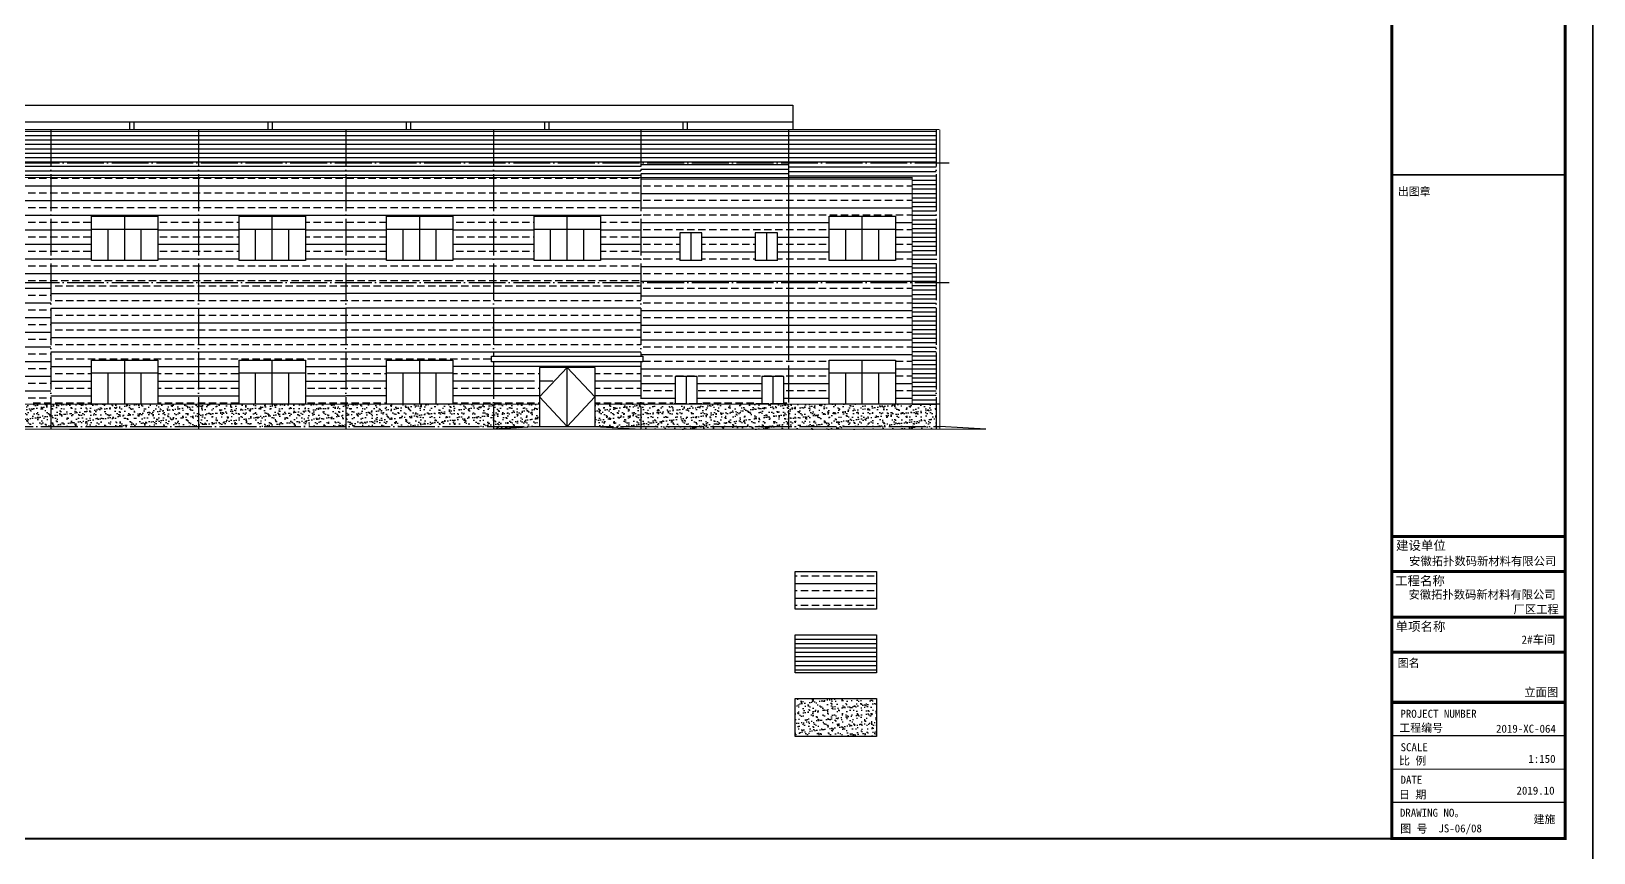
# Model space of a CAD drawing. Extents: x -518586 to 1253874, y -62343 to 661177.
# Drawn here: x 1169141 to 1253874, y 116640 to 161190 of the extents above; entities that cross this region are included whole.
import ezdxf

# ---------------------------------------------------------------- set-up
doc = ezdxf.new("R2010")
doc.units = 0
doc.header["$LTSCALE"] = 1000
doc.header["$MEASUREMENT"] = 0
doc.linetypes.add('DOTE', pattern=[2.42, 2, -0.2, 0.02, -0.2])
for name, color, linetype in [('DOTE', 9, 'DOTE'), ('PUB_TEXT', 7, 'Continuous'), ('WALL', 6, 'Continuous'), ('WINDOW', 4, 'Continuous'), ('图框', 7, 'Continuous'), ('尺寸线', 3, 'Continuous'), ('路', 150, 'Continuous')]:
    doc.layers.add(name, color=color, linetype=linetype)
doc.styles.add('宋体', font='SimSun.ttf', dxfattribs={"width": 0.8})
doc.styles.add('黑体', font='simhei.ttf')
pattern_1 = [(180, (-311176.11, 82430.06), (-4e-14, -238.125), [])]
pattern_2 = [(180, (244.4, -7016.8), (-2e-13, -793.75), []), (180, (-152.45, -6619.9), (-2e-13, -793.75), [396.875, -198.4375])]
pattern_3 = [(37.5, (244.43, -7016.8), (-12.59867, 385.36475), [0, -304, 0, -340, 0, -325]), (7.5, (244.4, -7016.8), (353.95534, 564.42921), [0, -164, 0, -274, 0, -105]), (327.5, (-1.57, -7016.8), (622.82837, 1.13181), [0, -100, 0, -360, 0, -470]), (317.5, (-1.6, -7016.8), (601.22532, 175.53511), [0, -50, 0, -236, 0, -270])]
pattern_4 = [(180, (-341733.9, 189322), (-2e-13, -793.75), []), (180, (-342130.8, 189718.9), (-2e-13, -793.75), [396.875, -198.4375])]
pattern_5 = [(37.5, (-341733.93, 189322), (-12.59867, 385.364754), [0, -304, 0, -340, 0, -325]), (7.5, (-341733.93, 189322), (353.95534, 564.42921), [0, -164, 0, -274, 0, -105]), (327.5, (-341979.93, 189322), (622.82837, 1.13181), [0, -100, 0, -360, 0, -470]), (317.5, (-341979.93, 189322), (601.22532, 175.53511), [0, -50, 0, -236, 0, -270])]
pattern_6 = [(180, (0, 0), (-2e-13, -793.75), []), (180, (-396.9, 396.9), (-2e-13, -793.75), [396.875, -198.4375])]
pattern_7 = [(180, (0, 0), (-4e-14, -238.125), [])]

msp = doc.modelspace()

# ---------------------------------------------------------------- hatches: boundary and pattern name
h = msp.add_hatch()
h.set_pattern_fill('ANSI31', color=251, scale=150, angle=135, style=0)
h.set_pattern_definition(pattern_1)
h.paths.add_polyline_path([(1170207, 154062), (1170207, 155862), (1162207, 155862), (1162207, 154062)])
h = msp.add_hatch()
h.set_pattern_fill('ANSI31', color=251, scale=150, angle=135, style=0)
h.set_pattern_definition(pattern_1)
h.paths.add_polyline_path([(1178207, 154062), (1178207, 155862), (1172707, 155862), (1172707, 155862), (1172706, 155862), (1170207, 155862), (1170207, 154062)])
h = msp.add_hatch()
h.set_pattern_fill('ANSI31', color=251, scale=150, angle=135, style=0)
h.set_pattern_definition(pattern_1)
h.paths.add_polyline_path([(1186207, 154062), (1186207, 155862), (1180207, 155862), (1180207, 155862), (1180206, 155862), (1178207, 155862), (1178207, 154062)])
h = msp.add_hatch()
h.set_pattern_fill('ANSI31', color=251, scale=150, angle=135, style=0)
h.set_pattern_definition(pattern_1)
h.paths.add_polyline_path([(1194207, 154062), (1194207, 155862), (1187707, 155862), (1187707, 155862), (1187706, 155862), (1186207, 155862), (1186207, 154062)])
h = msp.add_hatch()
h.set_pattern_fill('ANSI31', color=251, scale=150, angle=135, style=0)
h.set_pattern_definition(pattern_1)
h.paths.add_polyline_path([(1202207, 154062), (1202207, 155862), (1195207, 155862), (1195207, 155862), (1195206, 155862), (1194207, 155862), (1194207, 154062)])
h = msp.add_hatch()
h.set_pattern_fill('ANSI31', color=251, scale=150, angle=135, style=0)
h.set_pattern_definition(pattern_1)
h.paths.add_polyline_path([(1218207, 154062), (1218207, 155862), (1210207, 155862), (1210207, 155862), (1210206, 155862), (1202707, 155862), (1202707, 155862), (1202706, 155862), (1202207, 155862), (1202207, 154062)])
h = msp.add_hatch()
h.set_pattern_fill('ANSI31', color=251, scale=150, angle=135, style=0)
h.set_pattern_definition(pattern_1)
h.paths.add_polyline_path([(1162207, 153262), (1170207, 153262), (1170207, 154062), (1162207, 154062)])
h = msp.add_hatch()
h.set_pattern_fill('ANSI31', color=251, scale=150, angle=135, style=0)
h.set_pattern_definition(pattern_1)
h.paths.add_polyline_path([(1170207, 153262), (1178207, 153262), (1178207, 154062), (1170207, 154062)])
h = msp.add_hatch()
h.set_pattern_fill('ANSI31', color=251, scale=150, angle=135, style=0)
h.set_pattern_definition(pattern_1)
h.paths.add_polyline_path([(1178207, 153262), (1186207, 153262), (1186207, 154062), (1178207, 154062)])
h = msp.add_hatch()
h.set_pattern_fill('ANSI31', color=251, scale=150, angle=135, style=0)
h.set_pattern_definition(pattern_1)
h.paths.add_polyline_path([(1186207, 153262), (1194207, 153262), (1194207, 154062), (1186207, 154062)])
h = msp.add_hatch()
h.set_pattern_fill('ANSI31', color=251, scale=150, angle=135, style=0)
h.set_pattern_definition(pattern_1)
h.paths.add_polyline_path([(1202207, 154062), (1194207, 154062), (1194207, 153262), (1202207, 153262)])
h = msp.add_hatch()
h.set_pattern_fill('ANSI31', color=251, scale=150, angle=135, style=0)
h.set_pattern_definition([(180, (244.43, -7016.8), (-4e-14, -238.125), [])])
h.paths.add_polyline_path([(1202207, 154062), (1202207, 153262), (1210207, 153262), (1210207, 154062)])
h = msp.add_hatch()
h.set_pattern_fill('ANSI31', color=251, scale=150, angle=135, style=0)
h.set_pattern_definition(pattern_7)
h.paths.add_polyline_path([(1210207, 154062), (1210207, 153262), (1216907, 153262), (1216907, 147562), (1218207, 147562), (1218207, 154062)])
h = msp.add_hatch()
h.set_pattern_fill('ANSI33', color=253, scale=250, angle=135, style=0)
h.set_pattern_definition(pattern_4)
h.paths.add_polyline_path([(1166707, 143362), (1166707, 140962), (1170207, 140962), (1170207, 153262), (1162207, 153262), (1162207, 140962), (1163707, 140962), (1163707, 143362)])
h.paths.add_polyline_path([(1163752, 148762), (1163752, 151162), (1166752, 151162), (1166752, 148762)], flags=16)
h = msp.add_hatch()
h.set_pattern_fill('ANSI33', color=253, scale=250, angle=135, style=0)
h.set_pattern_definition(pattern_4)
h.paths.add_polyline_path([(1178207, 153262), (1170207, 153262), (1170207, 147562), (1178207, 147562)])
h.paths.add_polyline_path([(1176007, 151162), (1176007, 148762), (1172407, 148762), (1172407, 151162)], flags=16)
h = msp.add_hatch()
h.set_pattern_fill('ANSI33', color=253, scale=250, angle=135, style=0)
h.set_pattern_definition(pattern_4)
h.paths.add_polyline_path([(1178207, 147562), (1186207, 147562), (1186207, 153262), (1178207, 153262)])
h.paths.add_polyline_path([(1180407, 148762), (1180407, 151162), (1184007, 151162), (1184007, 148762)], flags=16)
h = msp.add_hatch()
h.set_pattern_fill('ANSI33', color=253, scale=250, angle=135, style=0)
h.set_pattern_definition(pattern_4)
h.paths.add_polyline_path([(1186207, 147562), (1194207, 147562), (1194207, 153262), (1186207, 153262)])
h.paths.add_polyline_path([(1188407, 148762), (1188407, 151162), (1192007, 151162), (1192007, 148762)], flags=16)
h = msp.add_hatch()
h.set_pattern_fill('ANSI33', color=253, scale=250, angle=135, style=0)
h.set_pattern_definition(pattern_4)
h.paths.add_polyline_path([(1194207, 147562), (1202207, 147562), (1202207, 153262), (1194207, 153262)])
h.paths.add_polyline_path([(1196407, 148762), (1196407, 151162), (1200007, 151162), (1200007, 148762)], flags=16)
h = msp.add_hatch()
h.set_pattern_fill('ANSI33', color=253, scale=250, angle=135, style=0)
h.set_pattern_definition(pattern_6)
h.paths.add_polyline_path([(1202207, 153262), (1202207, 147562), (1210207, 147562), (1210207, 153262)])
h.paths.add_polyline_path([(1205507, 150262), (1205507, 148762), (1204307, 148762), (1204307, 150262)], flags=16)
h.paths.add_polyline_path([(1208407, 150262), (1209607, 150262), (1209607, 148762), (1208407, 148762)], flags=16)
h = msp.add_hatch()
h.set_pattern_fill('ANSI33', color=253, scale=250, angle=135, style=0)
h.set_pattern_definition(pattern_6)
h.paths.add_polyline_path([(1210207, 147562), (1216907, 147562), (1216907, 153262), (1210207, 153262)])
h.paths.add_polyline_path([(1212407, 151162), (1216007, 151162), (1216007, 148762), (1212407, 148762)], flags=16)
h = msp.add_hatch()
h.set_pattern_fill('ANSI33', color=253, scale=250, angle=135, style=0)
h.set_pattern_definition(pattern_2)
h.paths.add_polyline_path([(1178207, 147562), (1170207, 147562), (1170207, 140962), (1177207, 140962), (1178207, 140962)])
h.paths.add_polyline_path([(1172407, 143362), (1172407, 140962), (1176007, 140962), (1176007, 143362)], flags=17)
h = msp.add_hatch()
h.set_pattern_fill('ANSI33', color=253, scale=250, angle=135, style=0)
h.set_pattern_definition(pattern_2)
h.paths.add_polyline_path([(1186207, 147562), (1178207, 147562), (1178207, 140962), (1186207, 140962)])
h.paths.add_polyline_path([(1180407, 143362), (1180407, 140962), (1184007, 140962), (1184007, 143362)], flags=17)
h = msp.add_hatch()
h.set_pattern_fill('ANSI33', color=253, scale=250, angle=135, style=0)
h.set_pattern_definition(pattern_6)
h.paths.add_polyline_path([(1202207, 147562), (1202207, 143562), (1202307, 143562), (1202307, 143262), (1202207, 143262), (1202207, 140962), (1204057, 140962), (1204057, 142462), (1205257, 142462), (1205257, 140962), (1208757, 140962), (1208757, 142462), (1209957, 142462), (1209957, 140962), (1212407, 140962), (1212407, 143362), (1216007, 143362), (1216007, 140962), (1216907, 140962), (1216907, 147562)])
h = msp.add_hatch()
h.set_pattern_fill('ANSI31', color=251, scale=150, angle=135, style=0)
h.set_pattern_definition(pattern_7)
h.paths.add_polyline_path([(1218207, 147562), (1216907, 147562), (1216907, 140962), (1218207, 140962)])
h = msp.add_hatch()
h.set_pattern_fill('砂灰土', color=251, scale=100, style=0)
h.set_pattern_definition(pattern_3)
h.paths.add_polyline_path([(1210207, 139762), (1202207, 139762), (1202207, 139612), (1210207, 139612)])
h = msp.add_hatch()
h.set_pattern_fill('砂灰土', color=251, scale=100, style=0)
h.set_pattern_definition(pattern_3)
h.paths.add_polyline_path([(1210207, 139762), (1210207, 139612), (1218207, 139612), (1218207, 139762)])
h = msp.add_hatch()
h.set_pattern_fill('ANSI33', color=253, scale=250, angle=135, style=0)
h.set_pattern_definition([(180, (-4516425.7, -1813444.5), (-2e-13, -793.75), []), (180, (-4516822.56, -1813047.7), (-2e-13, -793.75), [396.875, -198.4375])])
h.paths.add_polyline_path([(1210560, 131901), (1214981, 131901), (1214981, 129848), (1210560, 129848)])
h = msp.add_hatch()
h.set_pattern_fill('ANSI31', color=251, scale=150, angle=135, style=0)
h.set_pattern_definition([(180, (-4516425.68, -1813444.54), (-4e-14, -238.125), [])])
h.paths.add_polyline_path([(1210560, 128452), (1214981, 128452), (1214981, 126398), (1210560, 126398)])
h = msp.add_hatch()
h.set_pattern_fill('砂灰土', color=251, scale=100, style=0)
h.set_pattern_definition([(37.5, (-4610488, -1805235.18), (-12.598672, 385.364754), [0, -304, 0, -340, 0, -325]), (7.5, (-4610488, -1805235.2), (353.95534, 564.429213), [0, -164, 0, -274, 0, -105]), (327.5, (-4610734, -1805235.18), (622.828372, 1.13181), [0, -100, 0, -360, 0, -470]), (317.5, (-4610734, -1805235.2), (601.22532, 175.535113), [0, -50, 0, -236, 0, -270])])
h.paths.add_polyline_path([(1210560, 125002), (1214981, 125002), (1214981, 122949), (1210560, 122949)])
at = {"layer": '尺寸线'}
h = msp.add_hatch(dxfattribs=at)
h.set_pattern_fill('粉刷', color=0, scale=100, style=0)
h.set_pattern_definition(pattern_5)
h.paths.add_polyline_path([(1162207, 140962), (1162207, 139762), (1170207, 139762), (1170207, 140962)])
h = msp.add_hatch(dxfattribs=at)
h.set_pattern_fill('粉刷', color=0, scale=100, style=0)
h.set_pattern_definition(pattern_5)
h.paths.add_polyline_path([(1170207, 140962), (1170207, 139762), (1178207, 139762), (1178207, 140962), (1177207, 140962)])
h = msp.add_hatch(dxfattribs=at)
h.set_pattern_fill('粉刷', color=0, scale=100, style=0)
h.set_pattern_definition(pattern_5)
h.paths.add_polyline_path([(1178207, 140962), (1178207, 139762), (1186207, 139762), (1186207, 140962)])
h = msp.add_hatch(dxfattribs=at)
h.set_pattern_fill('粉刷', color=0, scale=100, style=0)
h.set_pattern_definition(pattern_5)
h.paths.add_polyline_path([(1194207, 140962), (1186207, 140962), (1186207, 139762), (1194207, 139762)])
h = msp.add_hatch(dxfattribs=at)
h.set_pattern_fill('粉刷', color=0, scale=100, style=0)
h.set_pattern_definition(pattern_5)
h.paths.add_polyline_path([(1196707, 139762), (1196707, 140962), (1194207, 140962), (1194207, 139762)])
h = msp.add_hatch(dxfattribs=at)
h.set_pattern_fill('粉刷', color=0, scale=100, style=0)
h.set_pattern_definition(pattern_5)
h.paths.add_polyline_path([(1202207, 139762), (1202207, 140962), (1199707, 140962), (1199707, 139762)])
h = msp.add_hatch(dxfattribs=at)
h.set_pattern_fill('粉刷', color=0, scale=100, style=0)
h.set_pattern_definition(pattern_5)
h.paths.add_polyline_path([(1210207, 139762), (1210207, 140962), (1209957, 140962), (1208382, 140962), (1202207, 140962), (1202207, 139762)])
h = msp.add_hatch(dxfattribs=at)
h.set_pattern_fill('粉刷', color=0, scale=100, style=0)
h.set_pattern_definition([(37.5, (0, 0), (-12.59867, 385.36475), [0, -304, 0, -340, 0, -325]), (7.5, (0, 0), (353.95534, 564.42921), [0, -164, 0, -274, 0, -105]), (327.5, (-246, 0), (622.82837, 1.13181), [0, -100, 0, -360, 0, -470]), (317.5, (-246, 0), (601.22532, 175.53511), [0, -50, 0, -236, 0, -270])])
h.paths.add_polyline_path([(1210207, 140962), (1210207, 139762), (1218207, 139762), (1218207, 140962), (1212607, 140962), (1212557, 140962)])
h = msp.add_hatch(dxfattribs=at)
h.set_pattern_fill('ANSI31', color=0, scale=100, style=0)
h.set_pattern_definition([(45, (0, 0), (-112.253202, 112.253202), [])])
h.paths.add_polyline_path([(1196707, 139762), (1194207, 139762), (1194207, 139612)])

# ---------------------------------------------------------------- linework, layer by layer
for p, q in [((1121967, 157181), (1210447, 157181)), ((1210447, 157181), (1210447, 155862)), ((1121967, 156281), (1210447, 156281)), ((1174467, 156281), (1174467, 155862)), ((1174467, 156281), (1174467, 155862)), ((1174467, 156281), (1174467, 155862)), ((1174467, 156281), (1174467, 155862)), ((1174467, 156281), (1174467, 155862)), ((1174467, 156281), (1174467, 155862)), ((1174707, 156281), (1174707, 155862)), ((1174707, 156281), (1174707, 155862)), ((1174707, 156281), (1174707, 155862)), ((1174707, 156281), (1174707, 155862)), ((1174707, 156281), (1174707, 155862)), ((1174707, 156281), (1174707, 155862)), ((1181967, 156281), (1181967, 155862)), ((1181967, 156281), (1181967, 155862)), ((1181967, 156281), (1181967, 155862)), ((1181967, 156281), (1181967, 155862)), ((1181967, 156281), (1181967, 155862)), ((1181967, 156281), (1181967, 155862)), ((1182207, 156281), (1182207, 155862)), ((1182207, 156281), (1182207, 155862)), ((1182207, 156281), (1182207, 155862)), ((1182207, 156281), (1182207, 155862)), ((1182207, 156281), (1182207, 155862)), ((1182207, 156281), (1182207, 155862)), ((1189467, 156281), (1189467, 155862)), ((1189467, 156281), (1189467, 155862)), ((1189467, 156281), (1189467, 155862)), ((1189467, 156281), (1189467, 155862)), ((1189467, 156281), (1189467, 155862)), ((1189467, 156281), (1189467, 155862)), ((1189707, 156281), (1189707, 155862)), ((1189707, 156281), (1189707, 155862)), ((1189707, 156281), (1189707, 155862)), ((1189707, 156281), (1189707, 155862)), ((1189707, 156281), (1189707, 155862)), ((1189707, 156281), (1189707, 155862)), ((1196967, 156281), (1196967, 155862)), ((1196967, 156281), (1196967, 155862)), ((1196967, 156281), (1196967, 155862)), ((1196967, 156281), (1196967, 155862)), ((1196967, 156281), (1196967, 155862)), ((1196967, 156281), (1196967, 155862)), ((1197207, 156281), (1197207, 155862)), ((1197207, 156281), (1197207, 155862)), ((1197207, 156281), (1197207, 155862)), ((1197207, 156281), (1197207, 155862)), ((1197207, 156281), (1197207, 155862)), ((1197207, 156281), (1197207, 155862)), ((1204467, 156281), (1204467, 155862)), ((1204467, 156281), (1204467, 155862)), ((1204467, 156281), (1204467, 155862)), ((1204467, 156281), (1204467, 155862)), ((1204707, 156281), (1204707, 155862)), ((1204707, 156281), (1204707, 155862)), ((1204707, 156281), (1204707, 155862)), ((1204707, 156281), (1204707, 155862)), ((1242920, 133798), (1252158, 133798)), ((1242920, 131900), (1252161, 131900)), ((1242920, 129418), (1252194, 129418)), ((1242920, 127521), (1252194, 127521))]:
    msp.add_line(p, q)
at = {"color": 253}
for p, q in [((1210207, 155862), (1210207, 143362)), ((1186305, 147368), (1186207, 147368)), ((1194207, 146971), (1186207, 146971)), ((1186901, 147368), (1186504, 147368)), ((1187496, 147368), (1187099, 147368)), ((1188091, 147368), (1187694, 147368)), ((1188687, 147368), (1188290, 147368)), ((1189282, 147368), (1188885, 147368)), ((1189877, 147368), (1189480, 147368)), ((1190473, 147368), (1190076, 147368)), ((1191068, 147368), (1190671, 147368)), ((1191663, 147368), (1191266, 147368)), ((1192258, 147368), (1191862, 147368)), ((1192854, 147368), (1192457, 147368)), ((1193449, 147368), (1193052, 147368)), ((1194044, 147368), (1193648, 147368)), ((1202207, 146971), (1194207, 146971)), ((1194640, 147368), (1194243, 147368)), ((1195235, 147368), (1194838, 147368)), ((1195830, 147368), (1195433, 147368)), ((1196426, 147368), (1196029, 147368)), ((1197021, 147368), (1196624, 147368)), ((1197616, 147368), (1197219, 147368)), ((1198212, 147368), (1197815, 147368)), ((1198807, 147368), (1198410, 147368)), ((1199402, 147368), (1199005, 147368)), ((1199998, 147368), (1199601, 147368)), ((1200593, 147368), (1200196, 147368)), ((1201188, 147368), (1200791, 147368)), ((1201783, 147368), (1201387, 147368)), ((1202207, 147368), (1201982, 147368)), ((1186305, 146574), (1186207, 146574)), ((1194207, 146177), (1186207, 146177)), ((1186305, 145780), (1186207, 145780)), ((1186901, 146574), (1186504, 146574)), ((1186901, 145780), (1186504, 145780)), ((1187496, 146574), (1187099, 146574)), ((1187496, 145780), (1187099, 145780)), ((1188091, 146574), (1187694, 146574)), ((1188091, 145780), (1187694, 145780)), ((1188687, 146574), (1188290, 146574)), ((1188687, 145780), (1188290, 145780)), ((1189282, 146574), (1188885, 146574)), ((1189282, 145780), (1188885, 145780)), ((1189877, 146574), (1189480, 146574)), ((1189877, 145780), (1189480, 145780)), ((1190473, 146574), (1190076, 146574)), ((1190473, 145780), (1190076, 145780)), ((1191068, 146574), (1190671, 146574)), ((1191068, 145780), (1190671, 145780)), ((1191663, 146574), (1191266, 146574)), ((1191663, 145780), (1191266, 145780)), ((1192258, 146574), (1191862, 146574)), ((1192258, 145780), (1191862, 145780)), ((1192854, 146574), (1192457, 146574)), ((1192854, 145780), (1192457, 145780)), ((1193449, 146574), (1193052, 146574)), ((1193449, 145780), (1193052, 145780)), ((1194044, 146574), (1193648, 146574)), ((1194044, 145780), (1193648, 145780)), ((1202207, 146177), (1194207, 146177)), ((1194640, 146574), (1194243, 146574)), ((1194640, 145780), (1194243, 145780)), ((1195235, 146574), (1194838, 146574)), ((1195235, 145780), (1194838, 145780)), ((1195830, 146574), (1195433, 146574)), ((1195830, 145780), (1195433, 145780)), ((1196426, 146574), (1196029, 146574)), ((1196426, 145780), (1196029, 145780)), ((1197021, 146574), (1196624, 146574)), ((1197021, 145780), (1196624, 145780)), ((1197616, 146574), (1197219, 146574)), ((1197616, 145780), (1197219, 145780)), ((1198212, 146574), (1197815, 146574)), ((1198212, 145780), (1197815, 145780)), ((1198807, 146574), (1198410, 146574)), ((1198807, 145780), (1198410, 145780)), ((1199402, 146574), (1199005, 146574)), ((1199402, 145780), (1199005, 145780)), ((1199998, 146574), (1199601, 146574)), ((1199998, 145780), (1199601, 145780)), ((1200593, 146574), (1200196, 146574)), ((1200593, 145780), (1200196, 145780)), ((1201188, 146574), (1200791, 146574)), ((1201188, 145780), (1200791, 145780)), ((1201783, 146574), (1201387, 146574)), ((1201783, 145780), (1201387, 145780)), ((1202207, 146574), (1201982, 146574)), ((1202207, 145780), (1201982, 145780)), ((1194207, 145383), (1186207, 145383)), ((1186305, 144986), (1186207, 144986)), ((1186901, 144986), (1186504, 144986)), ((1187496, 144986), (1187099, 144986)), ((1188091, 144986), (1187694, 144986)), ((1188687, 144986), (1188290, 144986)), ((1189282, 144986), (1188885, 144986)), ((1189877, 144986), (1189480, 144986)), ((1190473, 144986), (1190076, 144986)), ((1191068, 144986), (1190671, 144986)), ((1191663, 144986), (1191266, 144986)), ((1192258, 144986), (1191862, 144986)), ((1192854, 144986), (1192457, 144986)), ((1193449, 144986), (1193052, 144986)), ((1194044, 144986), (1193648, 144986)), ((1202207, 145383), (1194207, 145383)), ((1194640, 144986), (1194243, 144986)), ((1195235, 144986), (1194838, 144986)), ((1195830, 144986), (1195433, 144986)), ((1196426, 144986), (1196029, 144986)), ((1197021, 144986), (1196624, 144986)), ((1197616, 144986), (1197219, 144986)), ((1198212, 144986), (1197815, 144986)), ((1198807, 144986), (1198410, 144986)), ((1199402, 144986), (1199005, 144986)), ((1199998, 144986), (1199601, 144986)), ((1200593, 144986), (1200196, 144986)), ((1201188, 144986), (1200791, 144986)), ((1201783, 144986), (1201387, 144986)), ((1202207, 144986), (1201982, 144986)), ((1194207, 144589), (1186207, 144589)), ((1186305, 144193), (1186207, 144193)), ((1186901, 144193), (1186504, 144193)), ((1187496, 144193), (1187099, 144193)), ((1188091, 144193), (1187694, 144193)), ((1188687, 144193), (1188290, 144193)), ((1189282, 144193), (1188885, 144193)), ((1189877, 144193), (1189480, 144193)), ((1190473, 144193), (1190076, 144193)), ((1191068, 144193), (1190671, 144193)), ((1191663, 144193), (1191266, 144193)), ((1192258, 144193), (1191862, 144193)), ((1192854, 144193), (1192457, 144193)), ((1193449, 144193), (1193052, 144193)), ((1194044, 144193), (1193648, 144193)), ((1202207, 144589), (1194207, 144589)), ((1194640, 144193), (1194243, 144193)), ((1195235, 144193), (1194838, 144193)), ((1195830, 144193), (1195433, 144193)), ((1196426, 144193), (1196029, 144193)), ((1197021, 144193), (1196624, 144193)), ((1197616, 144193), (1197219, 144193)), ((1198212, 144193), (1197815, 144193)), ((1198807, 144193), (1198410, 144193)), ((1199402, 144193), (1199005, 144193)), ((1199998, 144193), (1199601, 144193)), ((1200593, 144193), (1200196, 144193)), ((1201188, 144193), (1200791, 144193)), ((1201783, 144193), (1201387, 144193)), ((1202207, 144193), (1201982, 144193)), ((1194207, 143796), (1186207, 143796)), ((1186305, 143399), (1186207, 143399)), ((1186901, 143399), (1186504, 143399)), ((1187496, 143399), (1187099, 143399)), ((1188091, 143399), (1187694, 143399)), ((1188687, 143399), (1188290, 143399)), ((1189282, 143399), (1188885, 143399)), ((1189877, 143399), (1189480, 143399)), ((1190473, 143399), (1190076, 143399)), ((1191068, 143399), (1190671, 143399)), ((1191663, 143399), (1191266, 143399)), ((1192258, 143399), (1191862, 143399)), ((1192854, 143399), (1192457, 143399)), ((1193449, 143399), (1193052, 143399)), ((1194044, 143399), (1193648, 143399)), ((1202207, 143796), (1194207, 143796)), ((1188407, 143002), (1186207, 143002)), ((1186305, 142605), (1186207, 142605)), ((1186901, 142605), (1186504, 142605)), ((1187496, 142605), (1187099, 142605)), ((1188091, 142605), (1187694, 142605)), ((1188407, 142605), (1188290, 142605)), ((1194207, 143002), (1192007, 143002)), ((1192258, 142605), (1192007, 142605)), ((1192854, 142605), (1192457, 142605)), ((1193449, 142605), (1193052, 142605)), ((1194044, 142605), (1193648, 142605)), ((1202207, 143002), (1194207, 143002)), ((1194640, 142605), (1194243, 142605)), ((1195235, 142605), (1194838, 142605)), ((1195830, 142605), (1195433, 142605)), ((1196426, 142605), (1196029, 142605)), ((1196707, 142605), (1196624, 142605)), ((1199998, 142605), (1199707, 142605)), ((1200593, 142605), (1200196, 142605)), ((1201188, 142605), (1200791, 142605)), ((1201783, 142605), (1201387, 142605)), ((1202207, 142605), (1201982, 142605)), ((1188407, 142208), (1186207, 142208)), ((1186305, 141811), (1186207, 141811)), ((1186901, 141811), (1186504, 141811)), ((1187496, 141811), (1187099, 141811)), ((1188091, 141811), (1187694, 141811)), ((1188407, 141811), (1188290, 141811)), ((1194207, 142208), (1192007, 142208)), ((1192258, 141811), (1192007, 141811)), ((1192854, 141811), (1192457, 141811)), ((1193449, 141811), (1193052, 141811)), ((1194044, 141811), (1193648, 141811)), ((1196431, 142208), (1194207, 142208)), ((1194640, 141811), (1194243, 141811)), ((1195235, 141811), (1194838, 141811)), ((1195830, 141811), (1195433, 141811)), ((1196426, 141811), (1196029, 141811)), ((1196707, 141811), (1196624, 141811)), ((1197420, 142208), (1196707, 142208)), ((1202207, 142208), (1199707, 142208)), ((1199998, 141811), (1199707, 141811)), ((1200593, 141811), (1200196, 141811)), ((1201188, 141811), (1200791, 141811)), ((1201783, 141811), (1201387, 141811)), ((1202207, 141811), (1201982, 141811)), ((1169637, 141018), (1169240, 141018)), ((1170207, 141018), (1169835, 141018)), ((1188407, 141414), (1186207, 141414)), ((1186305, 141018), (1186207, 141018)), ((1186901, 141018), (1186504, 141018)), ((1187496, 141018), (1187099, 141018)), ((1188091, 141018), (1187694, 141018)), ((1188407, 141018), (1188290, 141018)), ((1194207, 141414), (1192007, 141414)), ((1192258, 141018), (1192007, 141018)), ((1192854, 141018), (1192457, 141018)), ((1193449, 141018), (1193052, 141018)), ((1194044, 141018), (1193648, 141018)), ((1196707, 141414), (1194207, 141414)), ((1194640, 141018), (1194243, 141018)), ((1195235, 141018), (1194838, 141018)), ((1195830, 141018), (1195433, 141018)), ((1196426, 141018), (1196029, 141018)), ((1196707, 141018), (1196624, 141018)), ((1202207, 141414), (1199707, 141414)), ((1199998, 141018), (1199707, 141018)), ((1200593, 141018), (1200196, 141018)), ((1201188, 141018), (1200791, 141018)), ((1201783, 141018), (1201387, 141018)), ((1202207, 141018), (1201982, 141018)), ((1202379, 141018), (1202207, 141018)), ((1202974, 141018), (1202577, 141018)), ((1203569, 141018), (1203173, 141018)), ((1203959, 141018), (1203768, 141018)), ((1205951, 141018), (1205559, 141018)), ((1206546, 141018), (1206149, 141018)), ((1207141, 141018), (1206744, 141018)), ((1207737, 141018), (1207340, 141018)), ((1208332, 141018), (1207935, 141018)), ((1210118, 141018), (1209982, 141018))]:
    msp.add_line(p, q, dxfattribs=at)
for points in [[(1210560, 131901), (1214981, 131901), (1214981, 129848), (1210560, 129848)], [(1210560, 128452), (1214981, 128452), (1214981, 126398), (1210560, 126398)], [(1210560, 125002), (1214981, 125002), (1214981, 122949), (1210560, 122949)]]:
    msp.add_lwpolyline(points, close=True)
at = {"layer": 'DOTE', "color": 8}
for p, q in [((1170207, 155862), (1170207, 139612)), ((1178207, 155862), (1178207, 139612)), ((1186207, 155862), (1186207, 139612)), ((1194207, 155862), (1194207, 143562)), ((1202207, 155862), (1202207, 143562)), ((1218207, 155862), (1218207, 139612)), ((1113004, 154062), (1218912, 154062)), ((1113004, 147562), (1218912, 147562)), ((1194207, 143262), (1194207, 139612)), ((1202207, 143262), (1202207, 139612)), ((1210207, 143062), (1210207, 139612)), ((1114007, 139762), (1218407, 139762))]:
    msp.add_line(p, q, dxfattribs=at)
at = {"layer": 'WALL', "color": 0, "const_width": 50}
msp.add_lwpolyline([(1111448, 139612), (1220900, 139612)], dxfattribs=at)
at = {"layer": 'WINDOW'}
for p, q in [((1174207, 148762), (1174207, 151162)), ((1182207, 148762), (1182207, 151162)), ((1190207, 148762), (1190207, 151162)), ((1198207, 148762), (1198207, 151162)), ((1214207, 148762), (1214207, 151162)), ((1172407, 150462), (1176007, 150462)), ((1173307, 148762), (1173307, 150462)), ((1175107, 148762), (1175107, 150462)), ((1180407, 150462), (1184007, 150462)), ((1181307, 148762), (1181307, 150462)), ((1183107, 148762), (1183107, 150462)), ((1188407, 150462), (1192007, 150462)), ((1189307, 148762), (1189307, 150462)), ((1191107, 148762), (1191107, 150462)), ((1196407, 150462), (1200007, 150462)), ((1197307, 148762), (1197307, 150462)), ((1199107, 148762), (1199107, 150462)), ((1205507, 150262), (1204307, 150262)), ((1204307, 150262), (1204307, 148762)), ((1204907, 150262), (1204907, 148762)), ((1205507, 148762), (1205507, 150262)), ((1209607, 150262), (1208407, 150262)), ((1208407, 150262), (1208407, 148762)), ((1209007, 150262), (1209007, 148762)), ((1209607, 148762), (1209607, 150262)), ((1212407, 150462), (1216007, 150462)), ((1213307, 148762), (1213307, 150462)), ((1215107, 148762), (1215107, 150462)), ((1205507, 148762), (1204307, 148762)), ((1209607, 148762), (1208407, 148762)), ((1174207, 140962), (1174207, 143362)), ((1182207, 140962), (1182207, 143362)), ((1190207, 140962), (1190207, 143362)), ((1194107, 143562), (1202307, 143562)), ((1194107, 143262), (1194107, 143562)), ((1202307, 143262), (1194107, 143262)), ((1202307, 143562), (1202307, 143262)), ((1214207, 140962), (1214207, 143362)), ((1172407, 142662), (1176007, 142662)), ((1173307, 140962), (1173307, 142662)), ((1175107, 140962), (1175107, 142662)), ((1180407, 142662), (1184007, 142662)), ((1181307, 140962), (1181307, 142662)), ((1183107, 140962), (1183107, 142662)), ((1188407, 142662), (1192007, 142662)), ((1189307, 140962), (1189307, 142662)), ((1191107, 140962), (1191107, 142662)), ((1199707, 142962), (1196707, 142962)), ((1196707, 142962), (1196707, 139762)), ((1198207, 142962), (1196707, 141362)), ((1198207, 139762), (1198207, 142962)), ((1199707, 141362), (1198207, 142962)), ((1199707, 142962), (1199707, 139762)), ((1205257, 142462), (1204057, 142462)), ((1204057, 142462), (1204057, 140962)), ((1204657, 142462), (1204657, 140962)), ((1205257, 140962), (1205257, 142462)), ((1209957, 142462), (1208757, 142462)), ((1208757, 142462), (1208757, 140962)), ((1209357, 142462), (1209357, 140962)), ((1209957, 140962), (1209957, 142462)), ((1212407, 142662), (1216007, 142662)), ((1213307, 140962), (1213307, 142662)), ((1215107, 140962), (1215107, 142662)), ((1196707, 141362), (1198207, 139762)), ((1198207, 139762), (1199707, 141362)), ((1204009, 141012), (1204709, 141012)), ((1204809, 141012), (1205509, 141012)), ((1208432, 141012), (1209132, 141012)), ((1209232, 141012), (1209932, 141012))]:
    msp.add_line(p, q, dxfattribs=at)
for points in [[(1172407, 151162), (1176007, 151162), (1176007, 148762), (1172407, 148762)], [(1180407, 151162), (1184007, 151162), (1184007, 148762), (1180407, 148762)], [(1188407, 151162), (1192007, 151162), (1192007, 148762), (1188407, 148762)], [(1196407, 151162), (1200007, 151162), (1200007, 148762), (1196407, 148762)], [(1212407, 151162), (1216007, 151162), (1216007, 148762), (1212407, 148762)], [(1172407, 143362), (1176007, 143362), (1176007, 140962), (1172407, 140962)], [(1180407, 143362), (1184007, 143362), (1184007, 140962), (1180407, 140962)], [(1188407, 143362), (1192007, 143362), (1192007, 140962), (1188407, 140962)], [(1212407, 143362), (1216007, 143362), (1216007, 140962), (1212407, 140962)]]:
    msp.add_lwpolyline(points, close=True, dxfattribs=at)
at = {"layer": '图框', "color": 0}
msp.add_line((1242920, 133798), (1252289, 133798), dxfattribs=at)
at = {"layer": '图框', "color": 4}
for points, const_width in [([(1096175, 115907), (1253825, 115907), (1253825, 205007), (1096175, 205007)], 98.6), ([(1099925, 117407), (1252325, 117407), (1252325, 203507), (1099925, 203507)], 98.6), ([(1242920, 203507), (1252325, 203507), (1252325, 117407), (1242920, 117407)], 163)]:
    msp.add_lwpolyline(points, close=True, dxfattribs=dict(at, const_width=const_width))
for points, const_width in [([(1242920, 203507), (1242920, 117407)], 163), ([(1242920, 133798), (1252289, 133798)], 164), ([(1242920, 131900), (1252292, 131900)], 164), ([(1242920, 129418), (1252325, 129418)], 164), ([(1242920, 127521), (1252325, 127521)], 164), ([(1242920, 124798), (1252325, 124798)], 164), ([(1242920, 122985), (1252325, 122985)], 66.6), ([(1242920, 121175), (1252325, 121175)], 66.6), ([(1242920, 119379), (1252325, 119379)], 66.6)]:
    msp.add_lwpolyline(points, dxfattribs=dict(at, const_width=const_width))
at = {"layer": '图框', "color": 0}
for points, const_width in [([(1242927, 153409), (1252332, 153409)], 82.5), ([(1242920, 133798), (1252289, 133798)], 66.6)]:
    msp.add_lwpolyline(points, dxfattribs=dict(at, const_width=const_width))
at = {"layer": '尺寸线', "color": 0}
for p, q in [((1218407, 140962), (1212607, 140962)), ((1196707, 139762), (1199707, 139762)), ((1196707, 139762), (1199707, 139762))]:
    msp.add_line(p, q, dxfattribs=at)
at = {"layer": '路', "color": 0}
for p, q in [((1210447, 157181), (1210447, 155862)), ((1194207, 145062), (1194207, 145162)), ((1202207, 145162), (1202207, 145062)), ((1171207, 139612), (1177207, 139612)), ((1196707, 139762), (1194207, 139612)), ((1199707, 139762), (1202207, 139612)), ((1220907, 139612), (1218407, 139762))]:
    msp.add_line(p, q, dxfattribs=at)
at = {"layer": '路', "color": 0, "const_width": 50}
for points in [[(1113979, 155862), (1218379, 155862)], [(1218407, 151762), (1218407, 155862)], [(1115507, 139612), (1115507, 153262), (1216907, 153262), (1216907, 140962)], [(1218407, 151762), (1218407, 139612)], [(1151707, 140962), (1177207, 140962)], [(1196707, 140962), (1177207, 140962)], [(1209957, 140962), (1199707, 140962)], [(1212557, 140962), (1209957, 140962)], [(1213907, 140962), (1212557, 140962)], [(1218407, 140962), (1213907, 140962)]]:
    msp.add_lwpolyline(points, dxfattribs=at)

# ---------------------------------------------------------------- texts
at = {"layer": 'PUB_TEXT'}
for s, height, style, p in [('安徽拓扑数码新材料有限公司', 450, '宋体', (1243861, 132229)), ('安徽拓扑数码新材料有限公司', 450, '宋体', (1243828, 130414)), ('厂区工程', 450, '宋体', (1249521, 129615)), ('2#车间', 450, '黑体', (1249952, 127971)), ('立面图', 450, '宋体', (1250107, 125126, 0)), ('2019-XC-064', 433.86, '黑体', (1248574, 123151)), ('1:150', 433.9, '黑体', (1250327, 121515)), ('2019.10', 433.9, '黑体', (1249684, 119792)), ('建施', 433.9, '黑体', (1250611, 118240)), ('JS-06/08', 433.9, '黑体', (1245449, 117744))]:
    msp.add_text(s, height=height, dxfattribs=dict(at, style=style)).set_placement(p)
at = {"layer": '图框', "color": 4, "style": '黑体'}
for s, height, p in [('出图章', 433.9, (1243251, 152286)), ('建设单位', 495, (1243153, 133061)), ('工程名称', 495, (1243098, 131144)), ('单项名称', 495, (1243131, 128662)), ('图名', 433.9, (1243245, 126711)), ('工程编号', 433.9, (1243330, 123194)), ('SCALE', 433.9, (1243399, 122146)), ('比 例', 433.9, (1243316, 121415)), ('DATE', 433.9, (1243397, 120383)), ('日 期', 433.9, (1243316, 119579)), ('DRAWING NO。', 433.86, (1243363, 118593)), ('图 号', 433.9, (1243377, 117726))]:
    msp.add_text(s, height=height, dxfattribs=at).set_placement(p)
at = {"layer": '图框', "color": 0, "style": '黑体'}
msp.add_text('PROJECT NUMBER', height=433.86, dxfattribs=at).set_placement((1243389, 123961))

doc.saveas('drawing.dxf')
